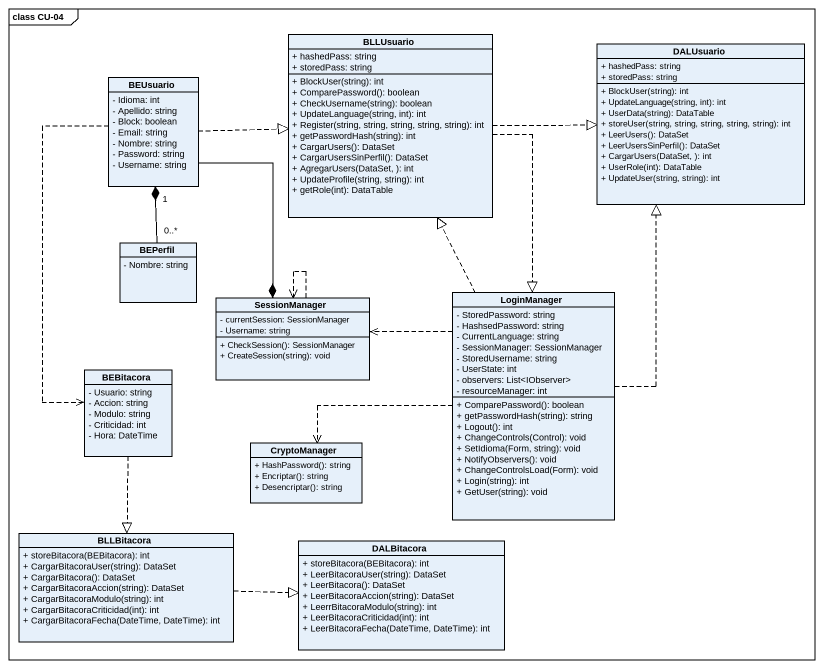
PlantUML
@startuml
mainframe class CU-04
hide circle
hide empty members
skinparam classAttributeIconSize 0
class BLLUsuario {
  + hashedPass: string
  + storedPass: string
  + BlockUser(string): int
  + ComparePassword(): boolean
  + CheckUsername(string): boolean
  + UpdateLanguage(string, int): int
  + Register(string, string, string, string, string): int
  + getPasswordHash(string): int
  + CargarUsers(): DataSet
  + CargarUsersSinPerfil(): DataSet
  + AgregarUsers(DataSet, ): int
  + UpdateProfile(string, string): int
  + getRole(int): DataTable
}
class DALUsuario {
  + hashedPass: string
  + storedPass: string
  + BlockUser(string): int
  + UpdateLanguage(string, int): int
  + UserData(string): DataTable
  + storeUser(string, string, string, string, string): int
  + LeerUsers(): DataSet
  + LeerUsersSinPerfil(): DataSet
  + CargarUsers(DataSet, ): int
  + UserRole(int): DataTable
  + UpdateUser(string, string): int
}
class BEUsuario {
  - Idioma: int
  - Apellido: string
  - Block: boolean
  - Email: string
  - Nombre: string
  - Password: string
  - Username: string
}
class BEPerfil {
  - Nombre: string
}
class SessionManager {
  - currentSession: SessionManager
  - Username: string
  + CheckSession(): SessionManager
  + CreateSession(string): void
}
class LoginManager {
  - StoredPassword: string
  - HashsedPassword: string
  - CurrentLanguage: string
  - SessionManager: SessionManager
  - StoredUsername: string
  - UserState: int
  - observers: List<IObserver>
  - resourceManager: int
  + ComparePassword(): boolean
  + getPasswordHash(string): string
  + Logout(): int
  + ChangeControls(Control): void
  + SetIdioma(Form, string): void
  + NotifyObservers(): void
  + ChangeControlsLoad(Form): void
  + Login(string): int
  + GetUser(string): void
}
class BEBitacora {
  - Usuario: string
  - Accion: string
  - Modulo: string
  - Criticidad: int
  - Hora: DateTime
}
class CryptoManager {
  + HashPassword(): string
  + Encriptar(): string
  + Desencriptar(): string
}
class BLLBitacora {
  + storeBitacora(BEBitacora): int
  + CargarBitacoraUser(string): DataSet
  + CargarBitacora(): DataSet
  + CargarBitacoraAccion(string): DataSet
  + CargarBitacoraModulo(string): int
  + CargarBitacoraCriticidad(int): int
  + CargarBitacoraFecha(DateTime, DateTime): int
}
class DALBitacora {
  + storeBitacora(BEBitacora): int
  + LeerBitacoraUser(string): DataSet
  + LeerBitacora(): DataSet
  + LeerBitacoraAccion(string): DataSet
  + LeerrBitacoraModulo(string): int
  + LeerBitacoraCriticidad(int): int
  + LeerBitacoraFecha(DateTime, DateTime): int
}
BLLUsuario .right.|> DALUsuario
BLLUsuario ..|> LoginManager
BEUsuario .right.|> BLLUsuario
BEUsuario --* SessionManager
BEUsuario ..> BEBitacora
BEPerfil "0..*" -up-* "1" BEUsuario
SessionManager ..> SessionManager
LoginManager .up.|> BLLUsuario
LoginManager .up.|> DALUsuario
LoginManager .left.> SessionManager
LoginManager .left.> CryptoManager
BEBitacora ..|> BLLBitacora
BLLBitacora .right.|> DALBitacora
@enduml
